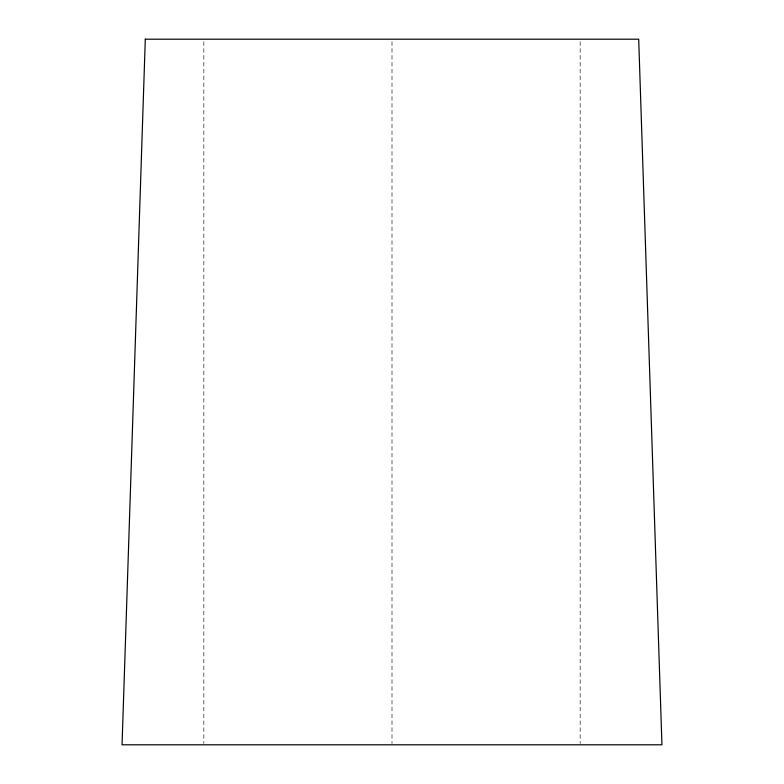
<?xml version="1.0" encoding="UTF-8"?>
<svg xmlns="http://www.w3.org/2000/svg" width="784" height="784" viewBox="0 0 784 784"><rect width="100%" height="100%" fill="white"/><g stroke="black" fill="none" stroke-linecap="round" stroke-linejoin="round"><path stroke-width="0.59" stroke-dasharray="3.92 2.94" d="M580.16 41.65L580.16 743.575M392 41.65L392 743.575M203.84 41.65L203.84 743.575"/><path stroke-width="1.18" d="M145.305 39.2L122.049 744.8L661.951 744.8L638.695 39.2L145.305 39.2"/></g></svg>
